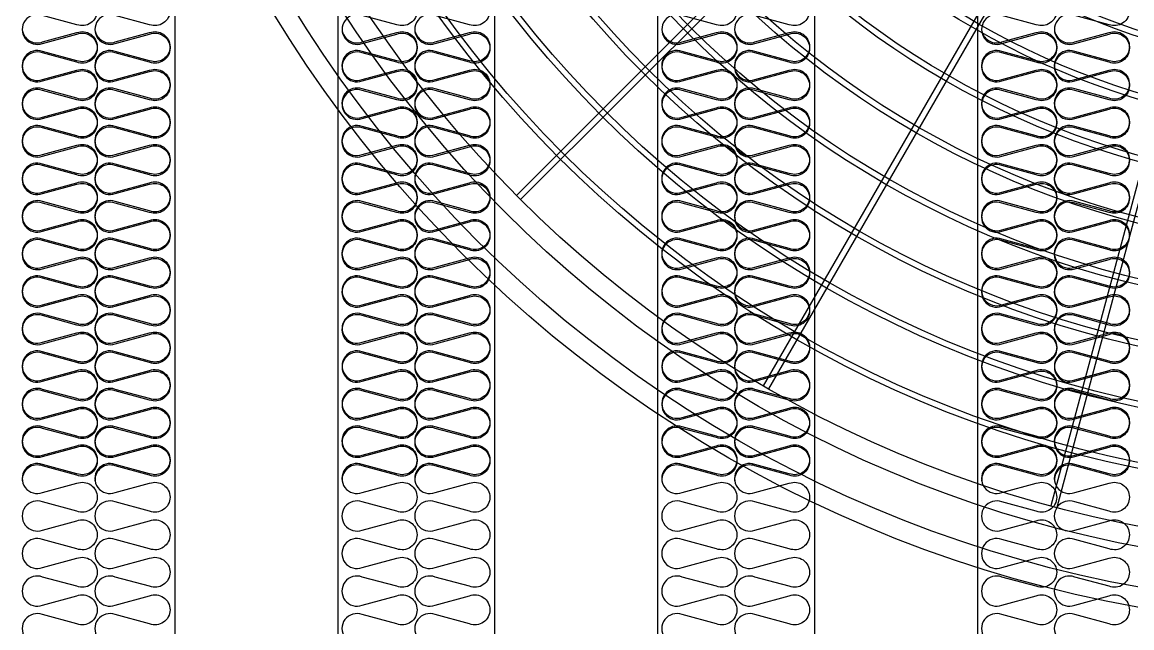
# Model space of a CAD drawing. Header units: millimetres. Extents: x 2197 to 34309, y 1850 to 24558.
# Drawn here: x 6423 to 7484, y 10159 to 10738 of the extents above; entities that cross this region are included whole.
import ezdxf

# ---------------------------------------------------------------- set-up
doc = ezdxf.new("R2010")
doc.units = ezdxf.units.MM
doc.layers.add('SMS', color=220, linetype='Continuous')
doc.layers.add('냉각탑', color=4, linetype='Continuous')

# ---------------------------------------------------------------- blocks, each defined once
blk = doc.blocks.new('A$C1FB73ED1')
for p, q in [((1233.4, 1237.6), (429.4, 433.6)), ((1237.6, 1233.4), (433.6, 429.4)), ((1245.9, 1227), (677.4, 242.3)), ((1251.1, 1224), (682.6, 239.3)), ((1260.8, 1220), (966.5, 121.7)), ((1266.6, 1218.4), (972.3, 120.1))]:
    blk.add_line(p, q)
for radius in [1280, 1260, 1220, 1200]:
    blk.add_circle((1280, 1280), radius)
at = {"ltscale": 5}
for radius in [1143, 1137, 1083, 1077, 1023, 1017, 963, 957, 903, 897, 843, 837, 783, 777, 723, 717]:
    blk.add_circle((1280, 1280), radius, dxfattribs=at)
blk = doc.blocks.new('3')
at = {"color": 7}
for p, q in [((6568.6, 13215.9), (6568.6, 9737.9)), ((6724.6, 13215.9), (6724.6, 9737.9)), ((6874.6, 13215.9), (6874.6, 9737.9)), ((7030.6, 13215.9), (7030.6, 9737.9)), ((7180.6, 13215.9), (7180.6, 9737.9)), ((7336.6, 13215.9), (7336.6, 9737.9))]:
    blk.add_line(p, q, dxfattribs=at)
at = {"layer": 'SMS', "color": 5, "elevation": 0}
for points in [[(6494.5, 10749.6, -0.524856), (6475, 10736.1), (6442.1, 10745, 1.449198), (6442.1, 10718.2), (6475, 10727.1, -0.524856), (6494.5, 10713.6, -0.524856), (6475, 10700.2), (6442.1, 10709.1, 1.449198), (6442.1, 10682.3), (6475, 10691.2, -0.524856), (6494.5, 10677.7, -0.524856), (6475, 10664.3), (6442.1, 10673.2, 1.449198), (6442.1, 10646.4), (6475, 10655.3, -0.524856), (6494.5, 10641.8, -0.524856), (6475, 10628.4), (6442.1, 10637.3, 1.449198), (6442.1, 10610.4), (6475, 10619.3, -0.524856), (6494.5, 10605.9, -0.524856), (6475, 10592.5), (6442.1, 10601.4, 1.449198), (6442.1, 10574.5), (6475, 10583.4, -0.524856), (6494.5, 10570, -0.524856), (6475, 10556.6), (6442.1, 10565.5, 1.449198), (6442.1, 10538.6), (6475, 10547.5, -0.524856), (6494.5, 10534.1, -0.524856), (6475, 10520.7), (6442.1, 10529.6, 1.449198), (6442.1, 10502.7), (6475, 10511.6, -0.524856), (6494.5, 10498.2, -0.524856), (6475, 10484.8), (6442.1, 10493.7, 1.449198), (6442.1, 10466.8), (6475, 10475.7, -0.524856), (6494.5, 10462.3, -0.524856), (6475, 10448.8), (6442.1, 10457.8, 1.449198), (6442.1, 10430.9), (6475, 10439.8, -0.524856), (6494.5, 10426.4, -0.524856), (6475, 10412.9), (6442.1, 10421.8, 1.449198), (6442.1, 10395), (6475, 10403.9, -0.524856), (6494.5, 10390.5, -0.524856), (6475, 10377), (6442.1, 10385.9, 1.449198), (6442.1, 10359.1), (6475, 10368, -0.524856), (6494.5, 10354.5, -0.524856), (6475, 10341.1), (6442.1, 10350, 0.440524), (6423.2, 10340.5, 0.440524)], [(6564.1, 10749.6, -0.524856), (6544.6, 10736.1), (6511.7, 10745, 1.449198), (6511.7, 10718.2), (6544.6, 10727.1, -0.524856), (6564.1, 10713.6, -0.524856), (6544.6, 10700.2), (6511.7, 10709.1, 1.449198), (6511.7, 10682.3), (6544.6, 10691.2, -0.524856), (6564.1, 10677.7, -0.524856), (6544.6, 10664.3), (6511.7, 10673.2, 1.449198), (6511.7, 10646.4), (6544.6, 10655.3, -0.524856), (6564.1, 10641.8, -0.524856), (6544.6, 10628.4), (6511.7, 10637.3, 1.449198), (6511.7, 10610.4), (6544.6, 10619.3, -0.524856), (6564.1, 10605.9, -0.524856), (6544.6, 10592.5), (6511.7, 10601.4, 1.449198), (6511.7, 10574.5), (6544.6, 10583.4, -0.524856), (6564.1, 10570, -0.524856), (6544.6, 10556.6), (6511.7, 10565.5, 1.449198), (6511.7, 10538.6), (6544.6, 10547.5, -0.524856), (6564.1, 10534.1, -0.524856), (6544.6, 10520.7), (6511.7, 10529.6, 1.449198), (6511.7, 10502.7), (6544.6, 10511.6, -0.524856), (6564.1, 10498.2, -0.524856), (6544.6, 10484.8), (6511.7, 10493.7, 1.449198), (6511.7, 10466.8), (6544.6, 10475.7, -0.524856), (6564.1, 10462.3, -0.524856), (6544.6, 10448.8), (6511.7, 10457.8, 1.449198), (6511.7, 10430.9), (6544.6, 10439.8, -0.524856), (6564.1, 10426.4, -0.524856), (6544.6, 10412.9), (6511.7, 10421.8, 1.449198), (6511.7, 10395), (6544.6, 10403.9, -0.524856), (6564.1, 10390.5, -0.524856), (6544.6, 10377), (6511.7, 10385.9, 1.449198), (6511.7, 10359.1), (6544.6, 10368, -0.524856), (6564.1, 10354.5, -0.524856), (6544.6, 10341.1), (6511.7, 10350, 0.440524), (6492.8, 10340.5, 0.440524)], [(6800.5, 10749.6, -0.524856), (6781, 10736.1), (6748.1, 10745, 1.449198), (6748.1, 10718.2), (6781, 10727.1, -0.524856), (6800.5, 10713.6, -0.524856), (6781, 10700.2), (6748.1, 10709.1, 1.449198), (6748.1, 10682.3), (6781, 10691.2, -0.524856), (6800.5, 10677.7, -0.524856), (6781, 10664.3), (6748.1, 10673.2, 1.449198), (6748.1, 10646.4), (6781, 10655.3, -0.524856), (6800.5, 10641.8, -0.524856), (6781, 10628.4), (6748.1, 10637.3, 1.449198), (6748.1, 10610.4), (6781, 10619.3, -0.524856), (6800.5, 10605.9, -0.524856), (6781, 10592.5), (6748.1, 10601.4, 1.449198), (6748.1, 10574.5), (6781, 10583.4, -0.524856), (6800.5, 10570, -0.524856), (6781, 10556.6), (6748.1, 10565.5, 1.449198), (6748.1, 10538.6), (6781, 10547.5, -0.524856), (6800.5, 10534.1, -0.524856), (6781, 10520.7), (6748.1, 10529.6, 1.449198), (6748.1, 10502.7), (6781, 10511.6, -0.524856), (6800.5, 10498.2, -0.524856), (6781, 10484.8), (6748.1, 10493.7, 1.449198), (6748.1, 10466.8), (6781, 10475.7, -0.524856), (6800.5, 10462.3, -0.524856), (6781, 10448.8), (6748.1, 10457.8, 1.449198), (6748.1, 10430.9), (6781, 10439.8, -0.524856), (6800.5, 10426.4, -0.524856), (6781, 10412.9), (6748.1, 10421.8, 1.449198), (6748.1, 10395), (6781, 10403.9, -0.524856), (6800.5, 10390.5, -0.524856), (6781, 10377), (6748.1, 10385.9, 1.449198), (6748.1, 10359.1), (6781, 10368, -0.524856), (6800.5, 10354.5, -0.524856), (6781, 10341.1), (6748.1, 10350, 0.440524), (6729.2, 10340.5, 0.440524)], [(6870.1, 10749.6, -0.524856), (6850.6, 10736.1), (6817.7, 10745, 1.449198), (6817.7, 10718.2), (6850.6, 10727.1, -0.524856), (6870.1, 10713.6, -0.524856), (6850.6, 10700.2), (6817.7, 10709.1, 1.449198), (6817.7, 10682.3), (6850.6, 10691.2, -0.524856), (6870.1, 10677.7, -0.524856), (6850.6, 10664.3), (6817.7, 10673.2, 1.449198), (6817.7, 10646.4), (6850.6, 10655.3, -0.524856), (6870.1, 10641.8, -0.524856), (6850.6, 10628.4), (6817.7, 10637.3, 1.449198), (6817.7, 10610.4), (6850.6, 10619.3, -0.524856), (6870.1, 10605.9, -0.524856), (6850.6, 10592.5), (6817.7, 10601.4, 1.449198), (6817.7, 10574.5), (6850.6, 10583.4, -0.524856), (6870.1, 10570, -0.524856), (6850.6, 10556.6), (6817.7, 10565.5, 1.449198), (6817.7, 10538.6), (6850.6, 10547.5, -0.524856), (6870.1, 10534.1, -0.524856), (6850.6, 10520.7), (6817.7, 10529.6, 1.449198), (6817.7, 10502.7), (6850.6, 10511.6, -0.524856), (6870.1, 10498.2, -0.524856), (6850.6, 10484.8), (6817.7, 10493.7, 1.449198), (6817.7, 10466.8), (6850.6, 10475.7, -0.524856), (6870.1, 10462.3, -0.524856), (6850.6, 10448.8), (6817.7, 10457.8, 1.449198), (6817.7, 10430.9), (6850.6, 10439.8, -0.524856), (6870.1, 10426.4, -0.524856), (6850.6, 10412.9), (6817.7, 10421.8, 1.449198), (6817.7, 10395), (6850.6, 10403.9, -0.524856), (6870.1, 10390.5, -0.524856), (6850.6, 10377), (6817.7, 10385.9, 1.449198), (6817.7, 10359.1), (6850.6, 10368, -0.524856), (6870.1, 10354.5, -0.524856), (6850.6, 10341.1), (6817.7, 10350, 0.440524), (6798.8, 10340.5, 0.440524)], [(7106.5, 10749.6, -0.524856), (7087, 10736.1), (7054.1, 10745, 1.449198), (7054.1, 10718.2), (7087, 10727.1, -0.524856), (7106.5, 10713.6, -0.524856), (7087, 10700.2), (7054.1, 10709.1, 1.449198), (7054.1, 10682.3), (7087, 10691.2, -0.524856), (7106.5, 10677.7, -0.524856), (7087, 10664.3), (7054.1, 10673.2, 1.449198), (7054.1, 10646.4), (7087, 10655.3, -0.524856), (7106.5, 10641.8, -0.524856), (7087, 10628.4), (7054.1, 10637.3, 1.449198), (7054.1, 10610.4), (7087, 10619.3, -0.524856), (7106.5, 10605.9, -0.524856), (7087, 10592.5), (7054.1, 10601.4, 1.449198), (7054.1, 10574.5), (7087, 10583.4, -0.524856), (7106.5, 10570, -0.524856), (7087, 10556.6), (7054.1, 10565.5, 1.449198), (7054.1, 10538.6), (7087, 10547.5, -0.524856), (7106.5, 10534.1, -0.524856), (7087, 10520.7), (7054.1, 10529.6, 1.449198), (7054.1, 10502.7), (7087, 10511.6, -0.524856), (7106.5, 10498.2, -0.524856), (7087, 10484.8), (7054.1, 10493.7, 1.449198), (7054.1, 10466.8), (7087, 10475.7, -0.524856), (7106.5, 10462.3, -0.524856), (7087, 10448.8), (7054.1, 10457.8, 1.449198), (7054.1, 10430.9), (7087, 10439.8, -0.524856), (7106.5, 10426.4, -0.524856), (7087, 10412.9), (7054.1, 10421.8, 1.449198), (7054.1, 10395), (7087, 10403.9, -0.524856), (7106.5, 10390.5, -0.524856), (7087, 10377), (7054.1, 10385.9, 1.449198), (7054.1, 10359.1), (7087, 10368, -0.524856), (7106.5, 10354.5, -0.524856), (7087, 10341.1), (7054.1, 10350, 0.440524), (7035.2, 10340.5, 0.440524)], [(7176.1, 10749.6, -0.524856), (7156.6, 10736.1), (7123.7, 10745, 1.449198), (7123.7, 10718.2), (7156.6, 10727.1, -0.524856), (7176.1, 10713.6, -0.524856), (7156.6, 10700.2), (7123.7, 10709.1, 1.449198), (7123.7, 10682.3), (7156.6, 10691.2, -0.524856), (7176.1, 10677.7, -0.524856), (7156.6, 10664.3), (7123.7, 10673.2, 1.449198), (7123.7, 10646.4), (7156.6, 10655.3, -0.524856), (7176.1, 10641.8, -0.524856), (7156.6, 10628.4), (7123.7, 10637.3, 1.449198), (7123.7, 10610.4), (7156.6, 10619.3, -0.524856), (7176.1, 10605.9, -0.524856), (7156.6, 10592.5), (7123.7, 10601.4, 1.449198), (7123.7, 10574.5), (7156.6, 10583.4, -0.524856), (7176.1, 10570, -0.524856), (7156.6, 10556.6), (7123.7, 10565.5, 1.449198), (7123.7, 10538.6), (7156.6, 10547.5, -0.524856), (7176.1, 10534.1, -0.524856), (7156.6, 10520.7), (7123.7, 10529.6, 1.449198), (7123.7, 10502.7), (7156.6, 10511.6, -0.524856), (7176.1, 10498.2, -0.524856), (7156.6, 10484.8), (7123.7, 10493.7, 1.449198), (7123.7, 10466.8), (7156.6, 10475.7, -0.524856), (7176.1, 10462.3, -0.524856), (7156.6, 10448.8), (7123.7, 10457.8, 1.449198), (7123.7, 10430.9), (7156.6, 10439.8, -0.524856), (7176.1, 10426.4, -0.524856), (7156.6, 10412.9), (7123.7, 10421.8, 1.449198), (7123.7, 10395), (7156.6, 10403.9, -0.524856), (7176.1, 10390.5, -0.524856), (7156.6, 10377), (7123.7, 10385.9, 1.449198), (7123.7, 10359.1), (7156.6, 10368, -0.524856), (7176.1, 10354.5, -0.524856), (7156.6, 10341.1), (7123.7, 10350, 0.440524), (7104.8, 10340.5, 0.440524)], [(7412.5, 10749.6, -0.524856), (7393, 10736.1), (7360.1, 10745, 1.449198), (7360.1, 10718.2), (7393, 10727.1, -0.524856), (7412.5, 10713.6, -0.524856), (7393, 10700.2), (7360.1, 10709.1, 1.449198), (7360.1, 10682.3), (7393, 10691.2, -0.524856), (7412.5, 10677.7, -0.524856), (7393, 10664.3), (7360.1, 10673.2, 1.449198), (7360.1, 10646.4), (7393, 10655.3, -0.524856), (7412.5, 10641.8, -0.524856), (7393, 10628.4), (7360.1, 10637.3, 1.449198), (7360.1, 10610.4), (7393, 10619.3, -0.524856), (7412.5, 10605.9, -0.524856), (7393, 10592.5), (7360.1, 10601.4, 1.449198), (7360.1, 10574.5), (7393, 10583.4, -0.524856), (7412.5, 10570, -0.524856), (7393, 10556.6), (7360.1, 10565.5, 1.449198), (7360.1, 10538.6), (7393, 10547.5, -0.524856), (7412.5, 10534.1, -0.524856), (7393, 10520.7), (7360.1, 10529.6, 1.449198), (7360.1, 10502.7), (7393, 10511.6, -0.524856), (7412.5, 10498.2, -0.524856), (7393, 10484.8), (7360.1, 10493.7, 1.449198), (7360.1, 10466.8), (7393, 10475.7, -0.524856), (7412.5, 10462.3, -0.524856), (7393, 10448.8), (7360.1, 10457.8, 1.449198), (7360.1, 10430.9), (7393, 10439.8, -0.524856), (7412.5, 10426.4, -0.524856), (7393, 10412.9), (7360.1, 10421.8, 1.449198), (7360.1, 10395), (7393, 10403.9, -0.524856), (7412.5, 10390.5, -0.524856), (7393, 10377), (7360.1, 10385.9, 1.449198), (7360.1, 10359.1), (7393, 10368, -0.524856), (7412.5, 10354.5, -0.524856), (7393, 10341.1), (7360.1, 10350, 0.440524), (7341.2, 10340.5, 0.440524)], [(7482.1, 10749.6, -0.524856), (7462.6, 10736.1), (7429.7, 10745, 1.449198), (7429.7, 10718.2), (7462.6, 10727.1, -0.524856), (7482.1, 10713.6, -0.524856), (7462.6, 10700.2), (7429.7, 10709.1, 1.449198), (7429.7, 10682.3), (7462.6, 10691.2, -0.524856), (7482.1, 10677.7, -0.524856), (7462.6, 10664.3), (7429.7, 10673.2, 1.449198), (7429.7, 10646.4), (7462.6, 10655.3, -0.524856), (7482.1, 10641.8, -0.524856), (7462.6, 10628.4), (7429.7, 10637.3, 1.449198), (7429.7, 10610.4), (7462.6, 10619.3, -0.524856), (7482.1, 10605.9, -0.524856), (7462.6, 10592.5), (7429.7, 10601.4, 1.449198), (7429.7, 10574.5), (7462.6, 10583.4, -0.524856), (7482.1, 10570, -0.524856), (7462.6, 10556.6), (7429.7, 10565.5, 1.449198), (7429.7, 10538.6), (7462.6, 10547.5, -0.524856), (7482.1, 10534.1, -0.524856), (7462.6, 10520.7), (7429.7, 10529.6, 1.449198), (7429.7, 10502.7), (7462.6, 10511.6, -0.524856), (7482.1, 10498.2, -0.524856), (7462.6, 10484.8), (7429.7, 10493.7, 1.449198), (7429.7, 10466.8), (7462.6, 10475.7, -0.524856), (7482.1, 10462.3, -0.524856), (7462.6, 10448.8), (7429.7, 10457.8, 1.449198), (7429.7, 10430.9), (7462.6, 10439.8, -0.524856), (7482.1, 10426.4, -0.524856), (7462.6, 10412.9), (7429.7, 10421.8, 1.449198), (7429.7, 10395), (7462.6, 10403.9, -0.524856), (7482.1, 10390.5, -0.524856), (7462.6, 10377), (7429.7, 10385.9, 1.449198), (7429.7, 10359.1), (7462.6, 10368, -0.524856), (7482.1, 10354.5, -0.524856), (7462.6, 10341.1), (7429.7, 10350, 0.440524), (7410.8, 10340.5, 0.440524)], [(6423.1, 10729.4, 0.446849), (6442.1, 10719.6), (6475, 10728.5, -0.524856), (6494.5, 10715, -0.524856), (6475, 10701.6), (6442.1, 10710.5, 1.449198), (6442.1, 10683.6), (6475, 10692.5, -0.524856), (6494.5, 10679.1, -0.524856), (6475, 10665.7), (6442.1, 10674.6, 1.449198), (6442.1, 10647.7), (6475, 10656.6, -0.524856), (6494.5, 10643.2, -0.524856), (6475, 10629.8), (6442.1, 10638.7, 1.449198), (6442.1, 10611.8), (6475, 10620.7, -0.524856), (6494.5, 10607.3, -0.524856), (6475, 10593.9), (6442.1, 10602.8, 1.449198), (6442.1, 10575.9), (6475, 10584.8, -0.524856), (6494.5, 10571.4, -0.524856), (6475, 10558), (6442.1, 10566.9, 1.449198), (6442.1, 10540), (6475, 10548.9, -0.524856), (6494.5, 10535.5, -0.524856), (6475, 10522), (6442.1, 10531, 1.449198), (6442.1, 10504.1), (6475, 10513, -0.524856), (6494.5, 10499.6, -0.524856), (6475, 10486.1), (6442.1, 10495, 1.449198), (6442.1, 10468.2), (6475, 10477.1, -0.524856), (6494.5, 10463.7, -0.524856), (6475, 10450.2), (6442.1, 10459.1, 1.449198), (6442.1, 10432.3), (6475, 10441.2, -0.524856), (6494.5, 10427.7, -0.524856), (6475, 10414.3), (6442.1, 10423.2, 1.449198), (6442.1, 10396.4), (6475, 10405.3, -0.524856), (6494.5, 10391.8, -0.524856), (6475, 10378.4), (6442.1, 10387.3, 1.449198), (6442.1, 10360.5), (6475, 10369.4, -0.524856), (6494.5, 10355.9, -0.524856), (6475, 10342.5), (6442.1, 10351.4, 1.449198), (6442.1, 10324.5), (6475, 10333.4, -0.524856), (6494.5, 10320, -0.524856), (6475, 10306.6), (6442.1, 10315.5, 1.449198), (6442.1, 10288.6), (6475, 10297.5, -0.524856), (6494.5, 10284.1, -0.524856), (6475, 10270.7), (6442.1, 10279.6, 1.449198), (6442.1, 10252.7), (6475, 10261.6, -0.524856), (6494.5, 10248.2, -0.524856), (6475, 10234.8), (6442.1, 10243.7, 1.449198), (6442.1, 10216.8), (6475, 10225.7, -0.524856), (6494.5, 10212.3, -0.524856), (6475, 10198.9), (6442.1, 10207.8, 1.449198), (6442.1, 10180.9), (6475, 10189.8, -0.524856), (6494.5, 10176.4, -0.524856), (6475, 10162.9), (6442.1, 10171.9, 1.449198), (6442.1, 10145)], [(6492.7, 10729.4, 0.446849), (6511.7, 10719.6), (6544.6, 10728.5, -0.524856), (6564.1, 10715, -0.524856), (6544.6, 10701.6), (6511.7, 10710.5, 1.449198), (6511.7, 10683.6), (6544.6, 10692.5, -0.524856), (6564.1, 10679.1, -0.524856), (6544.6, 10665.7), (6511.7, 10674.6, 1.449198), (6511.7, 10647.7), (6544.6, 10656.6, -0.524856), (6564.1, 10643.2, -0.524856), (6544.6, 10629.8), (6511.7, 10638.7, 1.449198), (6511.7, 10611.8), (6544.6, 10620.7, -0.524856), (6564.1, 10607.3, -0.524856), (6544.6, 10593.9), (6511.7, 10602.8, 1.449198), (6511.7, 10575.9), (6544.6, 10584.8, -0.524856), (6564.1, 10571.4, -0.524856), (6544.6, 10558), (6511.7, 10566.9, 1.449198), (6511.7, 10540), (6544.6, 10548.9, -0.524856), (6564.1, 10535.5, -0.524856), (6544.6, 10522), (6511.7, 10531, 1.449198), (6511.7, 10504.1), (6544.6, 10513, -0.524856), (6564.1, 10499.6, -0.524856), (6544.6, 10486.1), (6511.7, 10495, 1.449198), (6511.7, 10468.2), (6544.6, 10477.1, -0.524856), (6564.1, 10463.7, -0.524856), (6544.6, 10450.2), (6511.7, 10459.1, 1.449198), (6511.7, 10432.3), (6544.6, 10441.2, -0.524856), (6564.1, 10427.7, -0.524856), (6544.6, 10414.3), (6511.7, 10423.2, 1.449198), (6511.7, 10396.4), (6544.6, 10405.3, -0.524856), (6564.1, 10391.8, -0.524856), (6544.6, 10378.4), (6511.7, 10387.3, 1.449198), (6511.7, 10360.5), (6544.6, 10369.4, -0.524856), (6564.1, 10355.9, -0.524856), (6544.6, 10342.5), (6511.7, 10351.4, 1.449198), (6511.7, 10324.5), (6544.6, 10333.4, -0.524856), (6564.1, 10320, -0.524856), (6544.6, 10306.6), (6511.7, 10315.5, 1.449198), (6511.7, 10288.6), (6544.6, 10297.5, -0.524856), (6564.1, 10284.1, -0.524856), (6544.6, 10270.7), (6511.7, 10279.6, 1.449198), (6511.7, 10252.7), (6544.6, 10261.6, -0.524856), (6564.1, 10248.2, -0.524856), (6544.6, 10234.8), (6511.7, 10243.7, 1.449198), (6511.7, 10216.8), (6544.6, 10225.7, -0.524856), (6564.1, 10212.3, -0.524856), (6544.6, 10198.9), (6511.7, 10207.8, 1.449198), (6511.7, 10180.9), (6544.6, 10189.8, -0.524856), (6564.1, 10176.4, -0.524856), (6544.6, 10162.9), (6511.7, 10171.9, 1.449198), (6511.7, 10145)], [(6729.1, 10729.4, 0.446849), (6748.1, 10719.6), (6781, 10728.5, -0.524856), (6800.5, 10715, -0.524856), (6781, 10701.6), (6748.1, 10710.5, 1.449198), (6748.1, 10683.6), (6781, 10692.5, -0.524856), (6800.5, 10679.1, -0.524856), (6781, 10665.7), (6748.1, 10674.6, 1.449198), (6748.1, 10647.7), (6781, 10656.6, -0.524856), (6800.5, 10643.2, -0.524856), (6781, 10629.8), (6748.1, 10638.7, 1.449198), (6748.1, 10611.8), (6781, 10620.7, -0.524856), (6800.5, 10607.3, -0.524856), (6781, 10593.9), (6748.1, 10602.8, 1.449198), (6748.1, 10575.9), (6781, 10584.8, -0.524856), (6800.5, 10571.4, -0.524856), (6781, 10558), (6748.1, 10566.9, 1.449198), (6748.1, 10540), (6781, 10548.9, -0.524856), (6800.5, 10535.5, -0.524856), (6781, 10522), (6748.1, 10531, 1.449198), (6748.1, 10504.1), (6781, 10513, -0.524856), (6800.5, 10499.6, -0.524856), (6781, 10486.1), (6748.1, 10495, 1.449198), (6748.1, 10468.2), (6781, 10477.1, -0.524856), (6800.5, 10463.7, -0.524856), (6781, 10450.2), (6748.1, 10459.1, 1.449198), (6748.1, 10432.3), (6781, 10441.2, -0.524856), (6800.5, 10427.7, -0.524856), (6781, 10414.3), (6748.1, 10423.2, 1.449198), (6748.1, 10396.4), (6781, 10405.3, -0.524856), (6800.5, 10391.8, -0.524856), (6781, 10378.4), (6748.1, 10387.3, 1.449198), (6748.1, 10360.5), (6781, 10369.4, -0.524856), (6800.5, 10355.9, -0.524856), (6781, 10342.5), (6748.1, 10351.4, 1.449198), (6748.1, 10324.5), (6781, 10333.4, -0.524856), (6800.5, 10320, -0.524856), (6781, 10306.6), (6748.1, 10315.5, 1.449198), (6748.1, 10288.6), (6781, 10297.5, -0.524856), (6800.5, 10284.1, -0.524856), (6781, 10270.7), (6748.1, 10279.6, 1.449198), (6748.1, 10252.7), (6781, 10261.6, -0.524856), (6800.5, 10248.2, -0.524856), (6781, 10234.8), (6748.1, 10243.7, 1.449198), (6748.1, 10216.8), (6781, 10225.7, -0.524856), (6800.5, 10212.3, -0.524856), (6781, 10198.9), (6748.1, 10207.8, 1.449198), (6748.1, 10180.9), (6781, 10189.8, -0.524856), (6800.5, 10176.4, -0.524856), (6781, 10162.9), (6748.1, 10171.9, 1.449198), (6748.1, 10145)], [(6798.7, 10729.4, 0.446849), (6817.7, 10719.6), (6850.6, 10728.5, -0.524856), (6870.1, 10715, -0.524856), (6850.6, 10701.6), (6817.7, 10710.5, 1.449198), (6817.7, 10683.6), (6850.6, 10692.5, -0.524856), (6870.1, 10679.1, -0.524856), (6850.6, 10665.7), (6817.7, 10674.6, 1.449198), (6817.7, 10647.7), (6850.6, 10656.6, -0.524856), (6870.1, 10643.2, -0.524856), (6850.6, 10629.8), (6817.7, 10638.7, 1.449198), (6817.7, 10611.8), (6850.6, 10620.7, -0.524856), (6870.1, 10607.3, -0.524856), (6850.6, 10593.9), (6817.7, 10602.8, 1.449198), (6817.7, 10575.9), (6850.6, 10584.8, -0.524856), (6870.1, 10571.4, -0.524856), (6850.6, 10558), (6817.7, 10566.9, 1.449198), (6817.7, 10540), (6850.6, 10548.9, -0.524856), (6870.1, 10535.5, -0.524856), (6850.6, 10522), (6817.7, 10531, 1.449198), (6817.7, 10504.1), (6850.6, 10513, -0.524856), (6870.1, 10499.6, -0.524856), (6850.6, 10486.1), (6817.7, 10495, 1.449198), (6817.7, 10468.2), (6850.6, 10477.1, -0.524856), (6870.1, 10463.7, -0.524856), (6850.6, 10450.2), (6817.7, 10459.1, 1.449198), (6817.7, 10432.3), (6850.6, 10441.2, -0.524856), (6870.1, 10427.7, -0.524856), (6850.6, 10414.3), (6817.7, 10423.2, 1.449198), (6817.7, 10396.4), (6850.6, 10405.3, -0.524856), (6870.1, 10391.8, -0.524856), (6850.6, 10378.4), (6817.7, 10387.3, 1.449198), (6817.7, 10360.5), (6850.6, 10369.4, -0.524856), (6870.1, 10355.9, -0.524856), (6850.6, 10342.5), (6817.7, 10351.4, 1.449198), (6817.7, 10324.5), (6850.6, 10333.4, -0.524856), (6870.1, 10320, -0.524856), (6850.6, 10306.6), (6817.7, 10315.5, 1.449198), (6817.7, 10288.6), (6850.6, 10297.5, -0.524856), (6870.1, 10284.1, -0.524856), (6850.6, 10270.7), (6817.7, 10279.6, 1.449198), (6817.7, 10252.7), (6850.6, 10261.6, -0.524856), (6870.1, 10248.2, -0.524856), (6850.6, 10234.8), (6817.7, 10243.7, 1.449198), (6817.7, 10216.8), (6850.6, 10225.7, -0.524856), (6870.1, 10212.3, -0.524856), (6850.6, 10198.9), (6817.7, 10207.8, 1.449198), (6817.7, 10180.9), (6850.6, 10189.8, -0.524856), (6870.1, 10176.4, -0.524856), (6850.6, 10162.9), (6817.7, 10171.9, 1.449198), (6817.7, 10145)], [(7035.1, 10729.4, 0.446849), (7054.1, 10719.6), (7087, 10728.5, -0.524856), (7106.5, 10715, -0.524856), (7087, 10701.6), (7054.1, 10710.5, 1.449198), (7054.1, 10683.6), (7087, 10692.5, -0.524856), (7106.5, 10679.1, -0.524856), (7087, 10665.7), (7054.1, 10674.6, 1.449198), (7054.1, 10647.7), (7087, 10656.6, -0.524856), (7106.5, 10643.2, -0.524856), (7087, 10629.8), (7054.1, 10638.7, 1.449198), (7054.1, 10611.8), (7087, 10620.7, -0.524856), (7106.5, 10607.3, -0.524856), (7087, 10593.9), (7054.1, 10602.8, 1.449198), (7054.1, 10575.9), (7087, 10584.8, -0.524856), (7106.5, 10571.4, -0.524856), (7087, 10558), (7054.1, 10566.9, 1.449198), (7054.1, 10540), (7087, 10548.9, -0.524856), (7106.5, 10535.5, -0.524856), (7087, 10522), (7054.1, 10531, 1.449198), (7054.1, 10504.1), (7087, 10513, -0.524856), (7106.5, 10499.6, -0.524856), (7087, 10486.1), (7054.1, 10495, 1.449198), (7054.1, 10468.2), (7087, 10477.1, -0.524856), (7106.5, 10463.7, -0.524856), (7087, 10450.2), (7054.1, 10459.1, 1.449198), (7054.1, 10432.3), (7087, 10441.2, -0.524856), (7106.5, 10427.7, -0.524856), (7087, 10414.3), (7054.1, 10423.2, 1.449198), (7054.1, 10396.4), (7087, 10405.3, -0.524856), (7106.5, 10391.8, -0.524856), (7087, 10378.4), (7054.1, 10387.3, 1.449198), (7054.1, 10360.5), (7087, 10369.4, -0.524856), (7106.5, 10355.9, -0.524856), (7087, 10342.5), (7054.1, 10351.4, 1.449198), (7054.1, 10324.5), (7087, 10333.4, -0.524856), (7106.5, 10320, -0.524856), (7087, 10306.6), (7054.1, 10315.5, 1.449198), (7054.1, 10288.6), (7087, 10297.5, -0.524856), (7106.5, 10284.1, -0.524856), (7087, 10270.7), (7054.1, 10279.6, 1.449198), (7054.1, 10252.7), (7087, 10261.6, -0.524856), (7106.5, 10248.2, -0.524856), (7087, 10234.8), (7054.1, 10243.7, 1.449198), (7054.1, 10216.8), (7087, 10225.7, -0.524856), (7106.5, 10212.3, -0.524856), (7087, 10198.9), (7054.1, 10207.8, 1.449198), (7054.1, 10180.9), (7087, 10189.8, -0.524856), (7106.5, 10176.4, -0.524856), (7087, 10162.9), (7054.1, 10171.9, 1.449198), (7054.1, 10145)], [(7104.7, 10729.4, 0.446849), (7123.7, 10719.6), (7156.6, 10728.5, -0.524856), (7176.1, 10715, -0.524856), (7156.6, 10701.6), (7123.7, 10710.5, 1.449198), (7123.7, 10683.6), (7156.6, 10692.5, -0.524856), (7176.1, 10679.1, -0.524856), (7156.6, 10665.7), (7123.7, 10674.6, 1.449198), (7123.7, 10647.7), (7156.6, 10656.6, -0.524856), (7176.1, 10643.2, -0.524856), (7156.6, 10629.8), (7123.7, 10638.7, 1.449198), (7123.7, 10611.8), (7156.6, 10620.7, -0.524856), (7176.1, 10607.3, -0.524856), (7156.6, 10593.9), (7123.7, 10602.8, 1.449198), (7123.7, 10575.9), (7156.6, 10584.8, -0.524856), (7176.1, 10571.4, -0.524856), (7156.6, 10558), (7123.7, 10566.9, 1.449198), (7123.7, 10540), (7156.6, 10548.9, -0.524856), (7176.1, 10535.5, -0.524856), (7156.6, 10522), (7123.7, 10531, 1.449198), (7123.7, 10504.1), (7156.6, 10513, -0.524856), (7176.1, 10499.6, -0.524856), (7156.6, 10486.1), (7123.7, 10495, 1.449198), (7123.7, 10468.2), (7156.6, 10477.1, -0.524856), (7176.1, 10463.7, -0.524856), (7156.6, 10450.2), (7123.7, 10459.1, 1.449198), (7123.7, 10432.3), (7156.6, 10441.2, -0.524856), (7176.1, 10427.7, -0.524856), (7156.6, 10414.3), (7123.7, 10423.2, 1.449198), (7123.7, 10396.4), (7156.6, 10405.3, -0.524856), (7176.1, 10391.8, -0.524856), (7156.6, 10378.4), (7123.7, 10387.3, 1.449198), (7123.7, 10360.5), (7156.6, 10369.4, -0.524856), (7176.1, 10355.9, -0.524856), (7156.6, 10342.5), (7123.7, 10351.4, 1.449198), (7123.7, 10324.5), (7156.6, 10333.4, -0.524856), (7176.1, 10320, -0.524856), (7156.6, 10306.6), (7123.7, 10315.5, 1.449198), (7123.7, 10288.6), (7156.6, 10297.5, -0.524856), (7176.1, 10284.1, -0.524856), (7156.6, 10270.7), (7123.7, 10279.6, 1.449198), (7123.7, 10252.7), (7156.6, 10261.6, -0.524856), (7176.1, 10248.2, -0.524856), (7156.6, 10234.8), (7123.7, 10243.7, 1.449198), (7123.7, 10216.8), (7156.6, 10225.7, -0.524856), (7176.1, 10212.3, -0.524856), (7156.6, 10198.9), (7123.7, 10207.8, 1.449198), (7123.7, 10180.9), (7156.6, 10189.8, -0.524856), (7176.1, 10176.4, -0.524856), (7156.6, 10162.9), (7123.7, 10171.9, 1.449198), (7123.7, 10145)], [(7341.1, 10729.4, 0.446849), (7360.1, 10719.6), (7393, 10728.5, -0.524856), (7412.5, 10715, -0.524856), (7393, 10701.6), (7360.1, 10710.5, 1.449198), (7360.1, 10683.6), (7393, 10692.5, -0.524856), (7412.5, 10679.1, -0.524856), (7393, 10665.7), (7360.1, 10674.6, 1.449198), (7360.1, 10647.7), (7393, 10656.6, -0.524856), (7412.5, 10643.2, -0.524856), (7393, 10629.8), (7360.1, 10638.7, 1.449198), (7360.1, 10611.8), (7393, 10620.7, -0.524856), (7412.5, 10607.3, -0.524856), (7393, 10593.9), (7360.1, 10602.8, 1.449198), (7360.1, 10575.9), (7393, 10584.8, -0.524856), (7412.5, 10571.4, -0.524856), (7393, 10558), (7360.1, 10566.9, 1.449198), (7360.1, 10540), (7393, 10548.9, -0.524856), (7412.5, 10535.5, -0.524856), (7393, 10522), (7360.1, 10531, 1.449198), (7360.1, 10504.1), (7393, 10513, -0.524856), (7412.5, 10499.6, -0.524856), (7393, 10486.1), (7360.1, 10495, 1.449198), (7360.1, 10468.2), (7393, 10477.1, -0.524856), (7412.5, 10463.7, -0.524856), (7393, 10450.2), (7360.1, 10459.1, 1.449198), (7360.1, 10432.3), (7393, 10441.2, -0.524856), (7412.5, 10427.7, -0.524856), (7393, 10414.3), (7360.1, 10423.2, 1.449198), (7360.1, 10396.4), (7393, 10405.3, -0.524856), (7412.5, 10391.8, -0.524856), (7393, 10378.4), (7360.1, 10387.3, 1.449198), (7360.1, 10360.5), (7393, 10369.4, -0.524856), (7412.5, 10355.9, -0.524856), (7393, 10342.5), (7360.1, 10351.4, 1.449198), (7360.1, 10324.5), (7393, 10333.4, -0.524856), (7412.5, 10320, -0.524856), (7393, 10306.6), (7360.1, 10315.5, 1.449198), (7360.1, 10288.6), (7393, 10297.5, -0.524856), (7412.5, 10284.1, -0.524856), (7393, 10270.7), (7360.1, 10279.6, 1.449198), (7360.1, 10252.7), (7393, 10261.6, -0.524856), (7412.5, 10248.2, -0.524856), (7393, 10234.8), (7360.1, 10243.7, 1.449198), (7360.1, 10216.8), (7393, 10225.7, -0.524856), (7412.5, 10212.3, -0.524856), (7393, 10198.9), (7360.1, 10207.8, 1.449198), (7360.1, 10180.9), (7393, 10189.8, -0.524856), (7412.5, 10176.4, -0.524856), (7393, 10162.9), (7360.1, 10171.9, 1.449198), (7360.1, 10145)], [(7410.7, 10729.4, 0.446849), (7429.7, 10719.6), (7462.6, 10728.5, -0.524856), (7482.1, 10715, -0.524856), (7462.6, 10701.6), (7429.7, 10710.5, 1.449198), (7429.7, 10683.6), (7462.6, 10692.5, -0.524856), (7482.1, 10679.1, -0.524856), (7462.6, 10665.7), (7429.7, 10674.6, 1.449198), (7429.7, 10647.7), (7462.6, 10656.6, -0.524856), (7482.1, 10643.2, -0.524856), (7462.6, 10629.8), (7429.7, 10638.7, 1.449198), (7429.7, 10611.8), (7462.6, 10620.7, -0.524856), (7482.1, 10607.3, -0.524856), (7462.6, 10593.9), (7429.7, 10602.8, 1.449198), (7429.7, 10575.9), (7462.6, 10584.8, -0.524856), (7482.1, 10571.4, -0.524856), (7462.6, 10558), (7429.7, 10566.9, 1.449198), (7429.7, 10540), (7462.6, 10548.9, -0.524856), (7482.1, 10535.5, -0.524856), (7462.6, 10522), (7429.7, 10531, 1.449198), (7429.7, 10504.1), (7462.6, 10513, -0.524856), (7482.1, 10499.6, -0.524856), (7462.6, 10486.1), (7429.7, 10495, 1.449198), (7429.7, 10468.2), (7462.6, 10477.1, -0.524856), (7482.1, 10463.7, -0.524856), (7462.6, 10450.2), (7429.7, 10459.1, 1.449198), (7429.7, 10432.3), (7462.6, 10441.2, -0.524856), (7482.1, 10427.7, -0.524856), (7462.6, 10414.3), (7429.7, 10423.2, 1.449198), (7429.7, 10396.4), (7462.6, 10405.3, -0.524856), (7482.1, 10391.8, -0.524856), (7462.6, 10378.4), (7429.7, 10387.3, 1.449198), (7429.7, 10360.5), (7462.6, 10369.4, -0.524856), (7482.1, 10355.9, -0.524856), (7462.6, 10342.5), (7429.7, 10351.4, 1.449198), (7429.7, 10324.5), (7462.6, 10333.4, -0.524856), (7482.1, 10320, -0.524856), (7462.6, 10306.6), (7429.7, 10315.5, 1.449198), (7429.7, 10288.6), (7462.6, 10297.5, -0.524856), (7482.1, 10284.1, -0.524856), (7462.6, 10270.7), (7429.7, 10279.6, 1.449198), (7429.7, 10252.7), (7462.6, 10261.6, -0.524856), (7482.1, 10248.2, -0.524856), (7462.6, 10234.8), (7429.7, 10243.7, 1.449198), (7429.7, 10216.8), (7462.6, 10225.7, -0.524856), (7482.1, 10212.3, -0.524856), (7462.6, 10198.9), (7429.7, 10207.8, 1.449198), (7429.7, 10180.9), (7462.6, 10189.8, -0.524856), (7482.1, 10176.4, -0.524856), (7462.6, 10162.9), (7429.7, 10171.9, 1.449198), (7429.7, 10145)], [(6442.1, 10350, 1.449198), (6442.1, 10323.2), (6475, 10332.1, -0.524856), (6494.5, 10318.6, -0.524856), (6475, 10305.2), (6442.1, 10314.1, 0.54148), (6422.7, 10299.9, 0.54148)], [(6511.7, 10350, 1.449198), (6511.7, 10323.2), (6544.6, 10332.1, -0.524856), (6564.1, 10318.6, -0.524856), (6544.6, 10305.2), (6511.7, 10314.1, 0.54148), (6492.3, 10299.9, 0.54148)], [(6748.1, 10350, 1.449198), (6748.1, 10323.2), (6781, 10332.1, -0.524856), (6800.5, 10318.6, -0.524856), (6781, 10305.2), (6748.1, 10314.1, 0.54148), (6728.7, 10299.9, 0.54148)], [(6817.7, 10350, 1.449198), (6817.7, 10323.2), (6850.6, 10332.1, -0.524856), (6870.1, 10318.6, -0.524856), (6850.6, 10305.2), (6817.7, 10314.1, 0.54148), (6798.3, 10299.9, 0.54148)], [(7054.1, 10350, 1.449198), (7054.1, 10323.2), (7087, 10332.1, -0.524856), (7106.5, 10318.6, -0.524856), (7087, 10305.2), (7054.1, 10314.1, 0.54148), (7034.7, 10299.9, 0.54148)], [(7123.7, 10350, 1.449198), (7123.7, 10323.2), (7156.6, 10332.1, -0.524856), (7176.1, 10318.6, -0.524856), (7156.6, 10305.2), (7123.7, 10314.1, 0.54148), (7104.3, 10299.9, 0.54148)], [(7360.1, 10350, 1.449198), (7360.1, 10323.2), (7393, 10332.1, -0.524856), (7412.5, 10318.6, -0.524856), (7393, 10305.2), (7360.1, 10314.1, 0.54148), (7340.7, 10299.9, 0.54148)], [(7429.7, 10350, 1.449198), (7429.7, 10323.2), (7462.6, 10332.1, -0.524856), (7482.1, 10318.6, -0.524856), (7462.6, 10305.2), (7429.7, 10314.1, 0.54148), (7410.3, 10299.9, 0.54148)]]:
    blk.add_lwpolyline(points, format="xyb", dxfattribs=at)
at = {"layer": '냉각탑', "xscale": 0.9523437499999998, "yscale": 0.9523437499999998, "zscale": 0.9523437499999998}
blk.add_blockref('A$C1FB73ED1', (6486.6, 10159.9), dxfattribs=at)

msp = doc.modelspace()

# ---------------------------------------------------------------- block references
msp.add_blockref('3', (0, 0))

doc.saveas('drawing.dxf')
